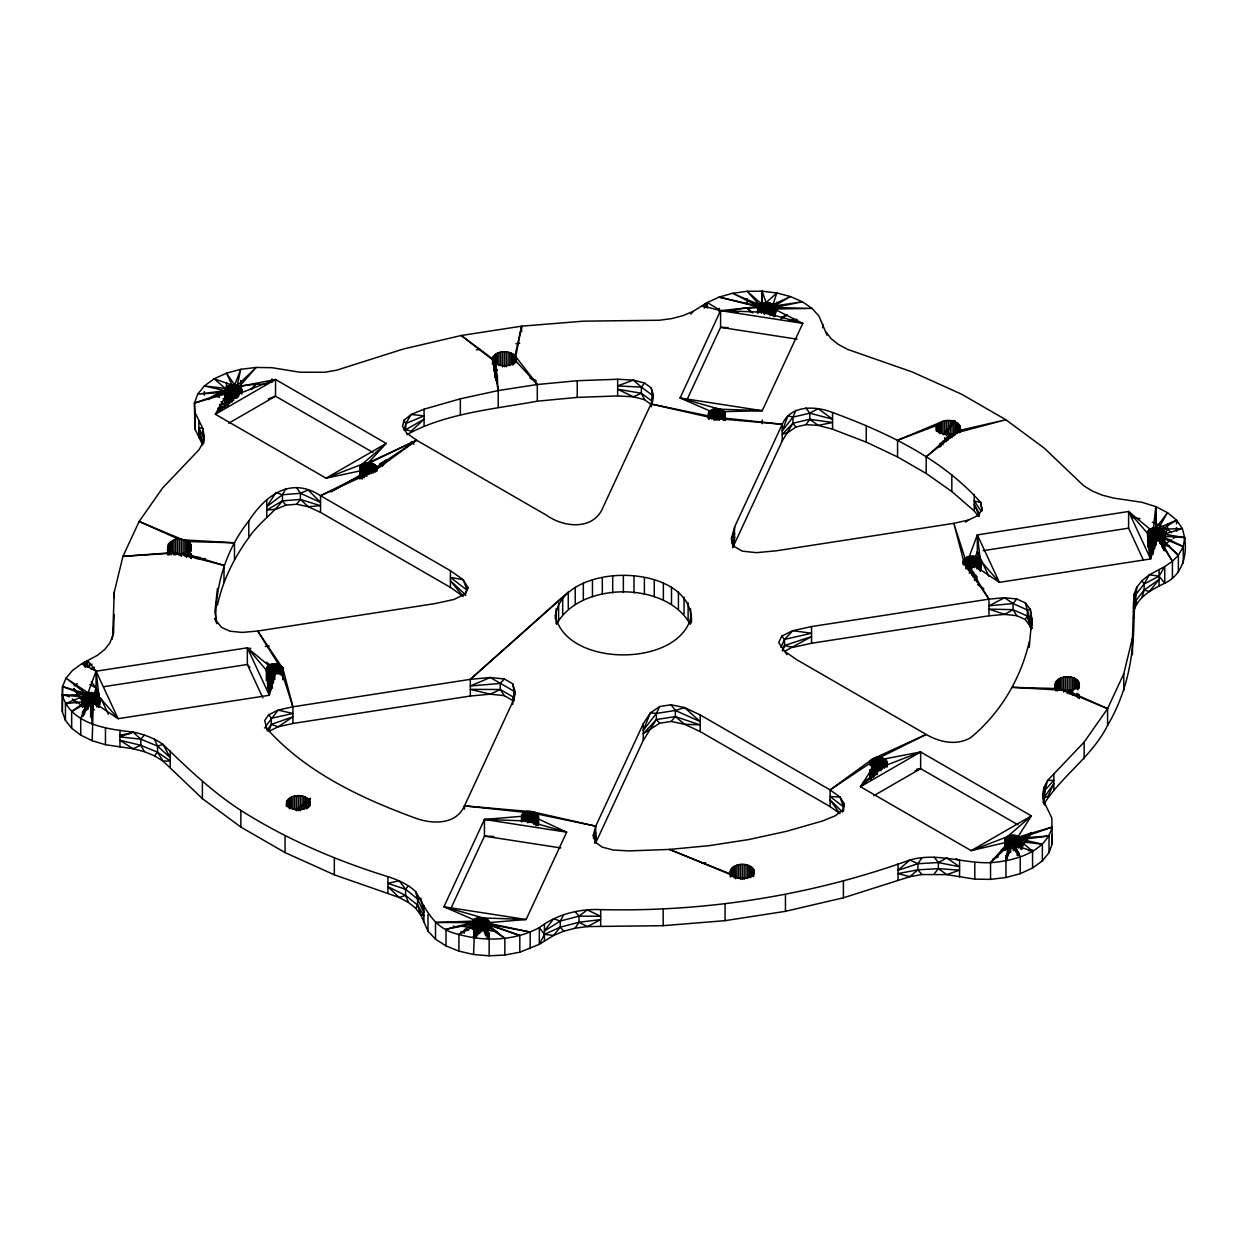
<?xml version="1.0" encoding="UTF-8"?>
<svg xmlns="http://www.w3.org/2000/svg" width="1247" height="1247" viewBox="0 0 1247 1247"><rect width="100%" height="100%" fill="white"/><g stroke="black" fill="none" stroke-linecap="round" stroke-linejoin="round"><path stroke-width="1.5" d="M825.935 331.936L831.079 338.592L838.265 344.39L847.492 349.347L912.383 372.027L961.655 394.239L1005.861 419.756L1044.331 448.203L1083.612 485.675L1092.201 491.006L1102.254 495.153L1113.774 498.114L1141.956 502.292L1155.798 506.625L1167.535 512.688L1176.544 520.155L1182.359 528.603L1184.65 537.597L1183.294 546.654L1178.368 555.289L1172.414 561.275L1164.745 566.574L1149.36 574.789L1141.956 580.697L1136.843 587.181L1134.022 594.289L1132.447 638.059L1123.765 673.801L1107.585 708.67L1084.142 742.121L1047.589 780.497L1043.895 787.465L1042.695 794.557L1044.004 801.805L1051.829 817.985L1052.25 843.751L1049.023 852.652L1042.352 860.882L1032.578 868.021L1020.217 873.664L1005.955 877.514L990.539 879.369L974.795 879.135L946.785 874.615L921.938 874.552L909.874 876.688L843.408 897.793L785.454 911.323L725.084 920.66L663.17 925.679L587.337 926.583L575.038 928.22L563.8 931.166L553.59 935.437L539.327 944.322L519.812 952.194L504.848 955.031L489.151 955.81L473.564 954.501L458.927 951.134L446.021 945.927L435.515 939.147L428.002 931.166L420.769 914.893L415.641 908.252L408.455 902.438L399.211 897.481L334.336 874.802L285.049 852.589L240.858 827.073L202.388 798.626L163.092 761.153L154.503 755.822L144.449 751.676L132.946 748.714L105.465 744.708L92.184 740.702L80.728 735.122L71.671 728.217L65.436 720.345L62.35 711.866L62.35 695.202L62.553 686.536L66.013 678.119L72.607 670.34L81.975 663.591L97.36 655.361L104.748 649.469L109.861 642.969L112.682 635.876L114.272 592.091L122.954 556.349L139.134 521.48L162.562 488.029L199.115 449.653L202.825 442.701L204.009 435.593L202.715 428.345L194.875 412.18L194.47 403.077L197.681 394.177L204.352 385.947L214.141 378.823L226.486 373.18L240.749 369.315L256.165 367.46L271.908 367.694L299.935 372.214L324.781 372.276L336.83 370.141L403.295 349.035L461.25 335.505L521.636 326.168L583.534 321.165L659.367 320.245L671.665 318.624L682.92 315.662L693.129 311.391L707.376 302.507L719.083 297.098L732.55 293.31L747.14 291.299L762.12 291.19L776.803 292.967L790.442 296.568L802.382 301.79L812.062 308.399L818.983 316.083L826.995 335.209M62.35 711.866L62.553 686.536L85.653 693.503C94.694 690.027 103.392 695.888 99.168 706.753M113.555 633.46L114.101 614.459M1043.131 800.558L1044.846 790.411L1053.809 780.357L1047.589 780.497L1044.846 790.411L1043.895 804.144C1061.883 775.634 1092.232 756.306 1107.585 725.349C1129.813 688.032 1135.736 644.699 1133.492 601.974M92.184 740.702L93.291 702.155L97.547 700.378L99.168 697.478M1133.492 618.652L1136.843 587.181M761.091 312.81L762.12 291.19L766.094 302.616L766.094 313.73M761.683 313.168L762.12 291.19M473.564 954.501L474.593 926.1C464.336 915.127 496.197 914.285 489.136 928.189M595.162 841.912L595.723 836.176L594.648 843.143M651.355 406.834L652.462 395.361L651.246 387.973L644.574 383.032L633.367 380.117L617.639 379.244L577.236 380.725L537.301 384.512L498.208 390.56L460.346 398.822L424.074 409.187L411.198 414.487L404.012 420.239L402.532 426.458L406.725 433.13L416.607 440.253L546.498 515.229C564.221 527.824 594.273 530.692 603.454 506.422L650.996 403.981L653.381 394.972L651.246 387.973M217.461 588.459L214.889 611.778L216.401 620.866L221.436 627.335L230.009 631.185L242.105 632.416L257.739 631.029L435.156 603.579L454.002 599.448L464.944 594.102L467.999 587.524L463.151 579.715L450.416 570.705L320.541 495.714C291.034 476.245 265.533 495.059 248.776 520.965C225.801 549.958 215.482 584.827 215.669 621.271M1029.258 647.255L1031.83 618.387L1030.318 609.3L1025.268 602.831L1016.71 598.981L1004.599 597.734L988.98 599.121L811.548 626.571L792.718 630.701L781.76 636.064L778.72 642.641L787.028 654.706M1156.047 545.001L1155.798 506.625L1153.428 527.995L1153.428 552.172M1164.152 531.144L1164.152 550.862L1164.558 532.672C1162.656 526.39 1152.68 526.483 1148.471 530.443L1148.471 547.121L1153.428 544.674L1155.798 523.304L1155.798 506.625M512.673 704.493L514.169 691.415L512.673 683.792L504.334 678.976L490.227 677.495L470.322 679.35L292.905 706.8L278.175 710.12L268.76 714.687L264.676 720.485L267.372 730.882M733.61 546.077L734.686 536.74L732.753 547.636M594.663 841.772L595.723 832.84L593.323 835.194L593.634 838.576M732.784 547.527L734.686 533.404L731.475 538.205L732.005 543.754M88.023 707.719L88.023 692.818L66.013 678.119L85.653 693.503C76.909 697.354 87.711 704.914 93.291 702.155L118.106 718.677L269.368 695.28L274.792 673.91C296.848 671.338 268.853 655.33 266.39 669.764L269.368 695.28L247.342 647.817L96.081 671.213L81.975 663.591M224.99 389.173L224.99 407.379L224.881 389.937C226.19 380.834 248.262 385.463 239.408 393.413L215.341 414.253L326.075 478.178L361.303 470.649C365.511 473.501 371.949 473.501 375.783 469.994L416.607 440.253L368.192 462.855L363.189 463.79L326.075 478.178L386.243 443.433L275.525 379.509L239.408 386.461L239.408 393.865M224.881 406.616L226.502 403.716L230.757 401.939L230.757 385.261M286.623 801.618C287.231 812.218 307.791 812.436 310.3 802.694C307.417 792.063 284.082 793.497 286.467 806.404M359.682 471.475L360.617 465.536L386.243 443.433L368.192 462.855L368.192 473.969M368.192 462.855C371.887 462.388 379.057 465.521 375.783 469.994M498.208 407.239L498.208 390.56L492.643 359.853C493.391 349.752 510.631 349.596 515.744 356.658L537.301 384.512L537.301 401.191C493.641 409.219 446.223 413.038 406.896 434.626M83.767 705.927L83.767 694.595L62.35 695.202C71.235 724.507 106.868 729.105 132.946 732.036C143.67 734.28 154.145 738.021 163.092 744.49C187.518 768.261 212.115 791.751 240.858 810.394C286.514 839.34 336.409 860.648 387.926 876.688C397.98 879.914 407.894 884.217 415.641 891.574C426.833 910.622 434.065 929.171 458.927 934.455L474.593 926.1C479.082 928.454 487.546 928.423 489.136 922.624L526.125 919.491L566.652 832.17L537.535 818.546C522.602 829.832 513.67 806.326 534.963 812.343L595.723 826.169L595.723 842.847L643.265 740.406L656.374 719.535L656.374 713.424L659.694 706.535L671.089 704.773L684.587 707.563L700.206 714.921L830.097 789.912L839.995 797.036L844.188 803.692L842.177 811.984M555.274 618.777C557.955 559.841 694.33 560.698 691.446 622.487M534.963 824.002L534.963 812.343L538.361 815.554L537.535 818.546M774.184 316.457L774.184 306.014L802.382 301.79L774.605 307.526L812.062 308.399L774.184 309.038L802.787 323.378L762.26 410.699L719.379 409.172C711.678 405.556 702.762 417.012 714.126 418.509C721.826 422.125 730.742 410.668 719.379 409.172L680.051 397.996L720.579 310.659L757.693 306.762C760.576 300.745 773.966 300.901 774.496 308.29C771.597 314.306 758.207 314.15 757.693 306.762L719.083 297.098L758.005 306.014L758.005 312.748M691.446 615.083C681.47 668.143 565.234 668.143 555.274 615.083M730.383 871.372C733.096 861.911 751.505 861.911 754.217 871.372C751.505 880.818 733.096 880.818 730.383 871.372L730.383 876.922M1029.258 641.706C1020.841 678.758 1000.11 713.378 970.789 737.569C956.776 746.002 939.537 742.277 926.178 734.436L874.646 758.02C862.784 762.322 878.543 771.581 884.528 765.861L920.645 751.972L1031.378 815.897L1018.316 836.238L1018.316 847.898M936.403 431.166C933.582 416.81 963.058 416.81 960.237 431.166M960.237 427.456L957.961 431.509L926.178 456.776L926.178 473.455L951.82 491.521L974.234 510.974L978.614 516.523M963.401 564.86C961.484 559.295 967.126 555.85 971.912 556.24C979.799 555.351 983.166 563.55 980.423 570.425M980.423 561.15C978.49 567.915 965.334 567.915 963.401 561.15M1005.737 842.458L971.195 850.641L1031.378 815.897L1007.295 836.753C999.471 843.066 1014.653 847.991 1019.329 843.689C1027.169 837.376 1011.987 832.45 1007.295 836.753L971.195 850.641L860.461 786.717L873.508 766.375M1055.352 689.31C1050.27 673.567 1081.835 672.211 1079.185 687.456M1079.185 683.746C1077.876 690.355 1069.084 691.212 1063.582 690.292L1012.221 687.331L1058.843 688.609L1063.582 690.292L1107.585 708.67L1107.585 725.349M1148.471 530.443L1147.536 532.672L1150.622 558.937L999.361 582.349L974.546 565.826M1164.558 532.672C1162.563 539.265 1150.669 539.265 1147.645 533.435L1128.597 511.488L977.336 534.885L969.278 556.489L969.278 571.391M1135.643 594.772L1134.022 594.289L1133.492 608.645L1135.643 594.772L1144.169 583.939L1159.055 576.176L1164.745 566.574L1164.745 583.253L1159.055 576.176L1149.36 574.789L1144.169 583.939L1144.169 590.049L1149.36 591.468L1159.055 579.512L1144.169 590.049L1135.643 600.883L1133.492 611.981C1137.404 597.032 1151.823 589.426 1164.745 583.253C1182.125 575.07 1187.487 555.414 1184.65 537.597L1164.152 534.184L1182.359 528.603L1162.079 529.196L1162.079 547.262M652.321 401.939L653.381 394.972L652.462 395.361L641.348 387.116L633.367 380.117L617.639 385.915L641.348 387.116L644.574 383.032M112.152 639.228L112.682 635.876M202.996 443.542L203.853 438.476L202.715 428.345L198.897 427.643L203.853 438.476L203.853 443.059M1043.708 803.286L1044.846 796.521L1053.809 783.693L1047.589 797.176L1044.846 796.521M515.744 362.222L515.744 356.658L521.636 326.168L521.636 331.733M237.257 398.011L237.257 385.557L240.749 369.315L234.717 385.074L234.717 398.494M238.426 396.827L240.749 385.993L240.749 380.444M1005.955 877.514L1005.955 860.835L1009.447 844.593L990.539 862.69C963.541 863.672 936.762 852.137 909.874 860.009C810.94 895.533 705.755 912.165 600.664 909.609C578.889 908.72 556.817 914.332 539.327 927.643C514.917 940.768 485.286 941.859 458.927 934.455L458.927 951.134M521.636 326.168L515.027 355.66L515.027 363.08M404.122 430.464L405.774 423.559L411.198 414.487L424.074 415.859L405.774 423.559L405.774 429.669L411.198 431.166L424.074 419.195L405.774 429.669M844.188 803.692L843.424 811.392M467.999 587.524L465.084 595.037M659.694 706.535L650.42 712.848L643.265 723.728L595.723 826.169L593.323 835.194L595.458 842.177L602.13 847.118L613.337 850.033L629.08 850.906L669.468 849.425L709.403 845.637L748.496 839.59L786.374 831.344L822.63 820.962L835.506 815.663L842.691 809.911M734.686 526.733L731.475 538.205L734.031 546.357L742.37 551.174L756.493 552.655L776.382 550.8L953.815 523.35L968.545 520.03L977.944 515.479L982.044 509.664L980.797 502.603C942.046 458.522 886.804 432.475 832.544 412.492C815.647 405.883 790.816 404.652 782.228 424.292L734.686 526.733L733.766 546.685M217.461 605.138C222.745 580.572 234 557.845 248.776 537.644C258.238 523.553 272.329 514.091 282.477 500.858L282.477 494.747L285.89 488.45M1141.956 597.375L1144.169 590.049M90.454 705.74L96.081 687.892L96.081 671.213L87.664 660.645L87.664 667.316L92.122 664.152M772.984 315.974L772.984 304.642L776.803 292.967L766.094 302.616M774.621 316.317L776.803 309.646L776.803 302.226M990.539 879.369L990.539 862.69C1014.216 860.82 1045.017 853.01 1052.25 827.073L1019.329 836.753L1019.329 847.866M268.76 714.687L271.3 718.303L271.3 724.413L268.76 731.35L278.175 726.798L292.905 716.807L271.3 724.413L267.419 729.947M88.023 692.818L96.081 671.213L118.106 718.677L99.059 696.714L96.081 671.213M969.278 573.168L970.618 569.567M971.974 565.967L977.336 551.564L977.336 534.885L999.361 582.349L980.313 560.386L977.336 534.885M236.727 396.499L240.749 385.993L256.165 384.138L266.671 384.294M1005.955 860.835L1011.987 845.076L1020.217 856.985L1020.217 873.664M782.461 650.934L784.534 645.541L784.534 639.415L781.76 636.064M82.567 712.645L83.066 716.386M234.483 559.498L234.483 542.819L183.122 539.857C172.335 534.807 159.85 550.831 175.749 552.951L224.008 565.39L224.008 582.068M492.487 358.777L461.25 335.505L492.643 359.853C496.446 368.691 517.63 367.818 515.744 356.658M556.739 624.108C579.871 581.086 666.833 581.086 689.981 624.108M805.936 407.987L809.771 413.178L832.544 419.163L818.157 408.704L809.771 413.178L792.998 417.106L787.964 415.781L782.228 430.963L792.998 417.106L795.867 410.357M80.728 735.122L80.728 718.443L88.023 702.155L71.671 711.538L71.671 728.217M264.489 727.983L265.907 727.547C304.673 771.628 359.915 797.675 414.16 817.658C431.057 824.267 455.888 825.498 464.476 805.858L512.018 703.433L515.229 691.945L512.673 683.792M521.449 816.317L484.444 819.45L443.916 906.772L473.735 919.74L473.735 936.637M451.211 907.738L484.444 836.129L484.444 819.45L527.325 820.994L566.652 832.17L484.444 819.45M687.346 398.946L720.579 327.338L720.579 310.659L707.376 302.507L707.376 308.071M734.686 543.411L782.228 440.97L792.998 423.216L792.998 417.106M780.903 647.255L784.534 639.415L792.718 630.701L811.548 633.242L784.534 639.415M782.352 650.233L784.534 645.541L811.548 636.578L784.893 651.199M575.038 911.541L579.029 916.124L579.029 922.25L587.337 926.583L600.664 919.616L579.029 922.25L560.277 927.16L544.425 934.362L539.327 944.322L539.327 927.643L544.425 934.362L553.59 935.437L560.277 927.16L560.277 921.05L563.8 914.487M1158.681 541.042L1158.681 527.995L1167.535 512.688L1156.047 527.762M1159.57 543.146L1167.535 529.367L1167.535 523.802M1031.83 618.387L1031.83 628.394L1025.268 619.51L1027.341 616.08L1027.341 609.97L1025.268 602.831M415.641 908.252L417.574 905.088L417.574 898.978L415.641 891.574M80.728 718.443L90.657 702.404L92.184 724.024M382.237 466.378L386.243 460.112L379.556 463.978M1021.34 848.225L1031.378 832.575L1001.279 849.955M575.038 928.22L579.029 922.25M945.117 434.813L955.046 420.473M921.938 874.552L917.886 869.814L917.886 863.703L921.938 857.874M265.471 726.596L278.175 710.12L292.905 713.471L271.3 718.303M805.936 424.666L818.157 425.383L832.544 422.499L809.771 419.288L792.998 423.216L782.228 434.299L787.964 432.46L795.867 427.035L805.936 424.666L809.771 419.288L809.771 413.178M875.893 774.403L871.637 776.18L870.001 779.063L870.001 769.804M1159.492 539.92L1167.535 529.367L1171.401 532.563M943.34 434.798L953.643 421.361M656.374 713.424L643.265 730.399L650.42 712.848L656.374 713.424L675.36 710.478L684.587 707.563L700.206 721.592L675.36 710.478L671.089 704.773M296.646 504.256L308.196 506.687L320.541 505.721L300.418 499.423L282.477 500.858L266.749 510.023L275.93 509.275L285.89 505.129L296.646 504.256L300.418 499.423L300.418 493.313L296.646 487.577M1025.268 619.51L1016.71 615.644L1013.063 609.674L1013.063 603.548L1016.71 598.981M934.237 873.851L938.383 868.66L938.383 862.55L934.237 857.188M690.9 314.15L693.129 311.391M408.455 902.438L405.602 895.408L405.602 889.298L408.455 885.76M87.664 667.316L90.08 664.324M154.503 755.822L157.527 752.19L157.527 746.08L154.503 739.159M671.089 721.452L684.587 724.242L700.206 724.928L675.36 716.589L656.374 719.535L643.265 733.735L659.694 723.213L671.089 721.452L675.36 716.589L675.36 710.478M239.408 386.461L256.165 367.46L237.257 385.557M251.38 389.563L256.165 384.138L250.772 389.313M990.539 862.69L1007.295 843.689M144.449 751.676L140.786 745.285L140.786 739.159L144.449 734.997M514.169 691.415L513.686 701.063L515.229 691.945L490.227 677.495L470.322 686.021L500.265 683.403L504.334 678.976M473.564 937.822L483.244 927.3L489.151 939.131L489.151 955.81M83.066 711.928L86.791 709.792L86.791 693.114M267.217 683.45L273.467 680.831M473.034 937.074L476.759 934.923M771.441 314.462L776.803 309.646C761.044 307.089 744.693 306.918 729.183 310.924M271.3 724.413L278.175 726.798L292.905 723.478L470.322 696.029L470.322 679.35L568.273 591.966L568.273 608.645M470.322 679.35L562.693 597.235L562.693 613.914M297.581 810.301L310.487 798.922M926.178 456.776L952.007 434.003L1005.861 419.756L958.943 430.574M370.671 473.611L386.243 460.112M1010.132 850.968L1007.295 853.431L1009.447 852.527L1009.447 835.849M1012.969 848.521L1031.378 832.575M917.886 869.814L909.874 876.688L898.074 873.601L917.886 869.814L938.383 868.66L959.567 870.141L946.785 874.615L938.383 868.66M295.788 809.849L310.347 798.205M282.477 494.747L266.749 506.687L275.93 492.596L282.477 494.747L300.418 493.313L308.196 490.009L320.541 502.385L300.418 493.313M458.927 934.455L472.519 924.152L446.021 929.249L446.021 945.927M579.029 916.124L587.337 909.905L600.664 916.28L579.029 916.124L560.277 921.05L544.425 931.026L553.59 918.758L560.277 921.05M208.545 399.57L214.141 395.486L226.486 389.843L240.749 385.993M842.084 811.626L830.097 799.919L839.995 813.714L830.097 806.591L830.097 789.912L870.936 760.156L870.936 765.72M863.08 782.555L870.936 776.834M74.165 685.897L77.283 683.637M71.671 711.538L85.653 701.453L65.436 703.667L65.436 720.345M494.763 371.419L497.397 369.891M965.599 522.041L968.545 520.03M830.097 789.912L870.11 763.164M860.508 786.265L865.309 783.054M1162.079 529.196L1176.544 520.155L1176.544 523.849M1164.558 549.35L1162.079 545.874L1171.728 539.842M774.184 306.014L790.442 296.568L772.984 304.642M780.684 318.905L787.184 315.132M372.822 452.365L275.525 396.187L275.525 379.509L215.341 414.253L227.375 393.413L224.881 389.937M228.715 423.216L275.525 396.187L268.292 398.962M331.079 491.973L376.22 465.91M1017.957 824.828L920.645 768.651L920.645 751.972L860.461 786.717L884.528 765.861C891.917 760.561 879.525 755.152 874.646 758.02L874.646 776.039M873.835 795.664L920.645 768.651L916.857 769.134M1031.83 628.394L1027.341 616.08L1013.063 609.674L1004.599 614.412L988.98 615.8L811.548 643.249L792.718 647.38L784.534 645.541M938.383 862.55L946.785 857.936L959.567 866.805L938.383 862.55L917.886 863.703L898.074 870.266L909.874 860.009L917.886 863.703M90.969 668.938L94.273 667.207M465.848 595.146L450.416 580.712L463.151 596.393L450.416 587.384L320.541 512.392L320.541 495.714L366.867 472.613M977.929 581.305L976.915 581.803L976.915 576.254M504.334 695.655L500.265 689.513L470.322 689.357L490.227 694.174L504.334 695.655L512.673 700.471L514.169 697.541L500.265 689.513L490.227 694.174L470.322 696.029M781.713 317.284L786.951 314.852M320.541 495.714L372.058 472.145M652.462 395.361L652.462 401.472L641.348 393.226L633.367 396.795L617.639 395.923L577.236 397.403L537.301 401.191M140.786 745.285L132.946 748.714L119.961 740.25L140.786 745.285L157.527 752.19L170.216 760.997L163.092 761.153L157.527 752.19M1158.681 527.995L1176.544 520.155M1160.302 543.957L1165.181 541.822M1173.302 538.252L1176.544 536.818M926.178 473.455L897.559 456.932L897.559 440.253L939.895 422.593L939.895 433.707M65.436 703.667L82.255 696.714L82.146 706.753M275.525 379.509L237.257 394.317L232.067 394.785L227.375 393.413L194.47 403.077L194.875 428.859L202.715 445.023L198.897 430.979L203.23 442.888M915.22 770.74L920.645 768.651M992.861 858.98L998.27 856.892M1042.851 802.242L1044.004 801.805L1044.955 805.313M897.559 440.253L936.996 425.336L936.996 430.885M194.47 403.077L225.801 392.166L197.681 394.177L224.99 390.701L204.352 385.947L225.302 388.409L225.302 406.273M217.103 411.869L220.579 410.668M1020.903 849.113L1020.903 837.984L1052.25 827.073M405.602 895.408L399.211 897.481L387.926 886.695L405.602 895.408L417.574 905.088L423.871 915.719L420.769 914.893L417.574 905.088M1028.479 850.735L1032.126 849.659M157.527 746.08L163.092 744.49L170.216 757.662L157.527 746.08L140.786 739.159L119.961 736.915L132.946 732.036L140.786 739.159M446.021 929.249L472.114 922.624L472.114 928.189M174.034 552.53L122.954 556.349L175.749 552.951C186.551 558.001 199.021 541.977 183.122 539.857L139.134 521.48L179.443 539.53L179.443 554.354M417.574 898.978L420.769 898.214L423.871 912.383L417.574 898.978L405.602 889.298L399.211 880.803L387.926 883.359L405.602 889.298M1027.341 609.97L1030.318 609.3L1031.83 625.059L1027.341 609.97L1013.063 603.548L1004.599 597.734L988.98 605.793L1013.063 603.548M789.413 321.149L796.817 319.622M920.645 751.972L884.528 758.924L884.528 768.183M476.338 349.861L480.111 349.269M515.962 343.72L519.75 343.143M265.362 646.538L269.181 645.946M103.735 686.707L247.342 664.495L249.883 667.41M983.088 550.675L1128.597 528.167L1143.281 559.794M120.024 735.06L131.512 733.283M789.226 320.432L796.739 319.31M952.007 434.003C946.504 434.907 937.713 434.065 936.403 427.456M1153.428 544.674L1154.722 544.487M217.711 408.315L223.166 407.613M1021.823 849.488L1021.729 839.449L1049.023 835.973L1049.023 852.652M701.796 863.033L705.599 862.675M247.311 648.627L250.787 648.331M218.303 409.375L222.06 409.11M1020.903 837.984L1049.023 835.973M946.457 437.338L950.183 437.338M970.587 572.981L974.546 573.168M435.515 939.147L435.515 922.484L472.519 921.112L472.519 928.516M1162.079 545.874L1169.452 545.656M435.515 922.484L472.114 922.624M1013.063 609.674L988.98 609.128L1004.599 614.412L1016.71 615.644M234.483 542.819L187.861 541.541L187.861 556.365M195.639 558.438L205.35 558.703M720.579 310.659L763.46 312.202L802.787 323.378L720.579 310.659L702.295 305.796M728.045 327.602L720.579 327.338L797.051 339.168M493.765 836.456L484.444 836.129L560.916 847.96M483.244 917.948L526.125 919.491L443.916 906.772L483.244 917.948L483.244 931.01M485.114 934.704L488.84 934.829M274.792 673.91L269.788 672.975L267.217 671.229L247.342 647.817L247.342 664.495L262.836 697.884M90.657 709.247L94.523 709.792M190.729 556.973L200.237 557.534M1184.65 537.597L1162.079 536.148L1183.294 546.654L1183.294 563.332M62.35 695.202L82.255 696.714M718.085 418.696L782.228 424.292L782.228 440.97M464.476 809.194L464.476 805.858L528.634 811.454L528.634 822.584M721.748 417.807L782.228 424.292M464.476 805.858L524.956 812.343L524.956 821.602M219.581 404.418L225.302 405.088L221.109 401.487M1042.352 860.882L1042.352 844.203L1021.418 841.741L1032.578 851.342L1032.578 868.021M459.208 925.82L497.444 931.743M1132.447 517.474L1140.054 518.674M644.574 399.71L641.348 393.226L617.639 389.251L633.367 396.795L644.574 399.71L651.246 404.652M530.178 948.749L530.178 932.07L488.715 924.152L519.812 935.515L519.812 952.194M709.169 416.077L650.996 403.981L711.741 417.807M595.723 826.169L537.535 814.088L537.535 825.202M489.027 923.404L530.178 932.07M219.363 406.086L223.104 406.943M1021.729 839.449L1042.352 844.203M1149.173 529.788L1149.173 552.234L1153.428 554.027M897.559 456.932L866.244 442.124L832.544 429.171L818.157 425.383L809.771 419.288M453.285 926.116L457.026 927.176M464.523 929.311L468.264 930.371M473.891 931.977L479.503 933.567M183.122 552.951L224.008 565.39M1152.337 522.228L1155.798 523.304L1156.047 544.44M519.812 935.515L488.201 924.853L504.848 938.352L504.848 955.031M223.104 398.619L232.067 401.752L232.067 385.074L214.141 378.823L225.302 388.409M214.141 395.486L219.519 397.372M1032.578 851.342L1014.653 845.076L1020.217 856.985M1017.178 852.527L1019.329 853.431M267.217 687.908L270.942 690.059L270.942 664.62M62.553 686.536L83.767 694.595M531.019 378.792L536.35 380.927M731.693 874.49L669.468 849.425L732.659 875.41M1183.294 546.654L1159.913 537.052L1178.368 555.289L1178.368 571.968M529.85 377.919L535.119 380.086M167.285 549.927L181.361 555.803M759.205 312.046L759.205 304.642L732.55 293.31L758.005 306.014M737.881 312.249L732.55 309.973L737.632 312.514M1067.276 690.635L1107.585 708.67M168.922 551.501L175.936 554.634M320.541 512.392L308.196 506.687L300.418 499.423M461.047 931.462L464.476 933.068M830.097 806.591L700.206 731.599L684.587 724.242L675.36 716.589M485.613 935.328L489.027 938.539L489.027 932.662M1157.465 524.176L1167.535 529.367M89.815 684.494L96.081 687.892L99.339 694.922M956.09 858.606L959.442 860.539M977.648 584.578L983.852 588.693M66.013 694.797L69.162 696.902M72.31 698.99L86.448 708.436M504.848 938.352L486.642 926.1L489.151 939.131M1076.909 696.387L1069.131 693.628L1069.131 676.95M1058.843 688.609L1055.352 683.746M783.552 650.435L796.287 659.445L926.178 734.436L879.852 757.537L879.852 770.506M1147.474 541.603L1152.197 544.97M73.573 700.72L76.597 703.09M1128.597 528.167L1128.597 511.488L1150.03 529.196L1150.03 552.826M247.342 647.817L268.775 665.524L268.775 689.155M761.091 303.551L747.14 291.299L759.205 304.642M752.72 312.872L747.14 307.978L750.756 311.984M1178.368 555.289L1158.681 537.348L1172.414 561.275L1172.414 577.953M361.303 470.649L359.682 467.765M411.276 441.719L413.942 444.322M515.744 360.913L537.301 384.512M656.374 719.535L659.694 723.213M560.277 927.16L563.8 931.166M282.477 500.858L285.89 505.129M91.265 681.86L96.081 687.892L98.217 706.114M792.998 423.216L795.867 427.035M88.21 707.828L73.713 688.5L88.023 709.496M234.717 385.074L226.486 373.18L232.067 385.074M233.688 400.271L226.486 389.843L232.067 401.752M965.022 564.049L988.98 599.121L988.98 615.8M268.619 663.653L275.151 673.224M1141.956 580.697L1144.169 583.939M981.218 511.254L974.234 500.967L980.797 502.603L981.981 511.052M1172.414 561.275L1157.387 537.519L1150.622 558.937L1128.597 511.488M216.401 620.866L214.889 618.45L216.807 623.718M968.046 565.53L988.98 599.121M266.702 662.11L274.683 674.908M979.565 513.998L974.234 504.302L979.347 515.962M404.012 420.239L405.774 423.559M988.762 576.176L977.336 551.564L979.472 569.77M100.976 698.429L108.318 714.25M1135.643 600.883L1136.843 603.86M762.12 307.869L764.395 314.384M1043.895 787.465L1044.846 790.411M281.682 671.884L292.905 706.8L292.905 723.478M1027.341 616.08L1030.926 629.61M283.209 669.764L292.905 706.8M495.979 363.656L498.208 390.56M1051.829 834.664L1052.25 843.751M1042.695 794.557L1042.773 798.407M1176.544 527.559L1176.544 531.269M1164.464 531.908L1164.464 550.114M1163.638 530.443L1163.638 549.724M1162.937 529.788L1162.937 548.524M1161.051 528.697L1161.051 544.051M1159.913 528.292L1159.913 543.115M1159.055 569.505L1159.055 586.184M1157.387 527.808L1157.387 541.229M1154.722 527.808L1154.722 548.633M1152.197 528.292L1152.197 553.73M1151.059 528.697L1151.059 553.325M1147.957 531.144L1147.957 547.152M1147.645 531.908L1147.536 536.381M1132.447 638.059L1132.447 654.737M1123.765 673.801L1123.765 690.479M1084.142 742.121L1084.142 758.8M1079.185 694.875L1079.185 698.569M1079.045 682.67L1079.045 688.531M1078.608 681.626L1078.608 687.191M1078.608 694.595L1078.608 698.304M1077.891 680.628L1077.891 689.887M1077.891 693.597L1077.891 697.307M1076.909 679.709L1076.909 688.968M1076.909 693.348L1076.909 697.057M1075.693 678.882L1075.693 688.157M1074.275 678.181L1074.275 689.31M1072.685 677.62L1072.685 695.436M1070.955 677.215L1070.955 694.002M1067.276 676.872L1067.276 693.55M1065.406 676.95L1065.406 691.773M1063.582 677.215L1063.582 692.038M1061.867 677.62L1061.867 690.589M1060.262 678.181L1060.262 689.31M1058.843 678.882L1058.843 690.012M1057.627 679.709L1057.627 690.822M1056.661 680.628L1056.661 690.573M1055.944 681.626L1055.944 690.885M1053.809 773.686L1053.809 790.364M1021.418 838.701L1021.418 849.145M1020.202 837.329L1020.202 846.822M1018.316 851.607L1018.316 855.317M1017.178 835.849L1017.178 846.962M1017.178 850.158L1017.178 855.723M1015.946 835.552L1015.946 852.309M1014.653 835.365L1014.653 850.625M1013.312 835.303L1013.312 850.688M1011.987 835.365L1011.987 846.479M1010.693 835.552L1010.693 852.309M1008.309 836.238L1008.309 855.317M1007.295 836.753L1007.295 858.513M1006.438 837.329L1006.438 848.661M1005.737 837.984L1005.737 849.113M1005.737 855.426L1005.737 859.136M1005.222 838.701L1005.222 849.815M1004.911 839.449L1004.911 850.563M980.313 560.386L980.313 571.188M980.002 559.638L980.002 570.752M979.487 558.921L979.487 570.05M978.801 558.266L978.801 569.598M977.929 557.674L977.929 568.803M976.915 557.175L976.915 568.835M975.778 556.785L975.778 566.044M975.778 574.805L975.778 580.354M974.795 862.456L974.795 879.135M974.546 556.489L974.546 567.603M974.546 575.101L974.546 580.65M974.234 494.295L974.234 510.974M973.237 556.302L973.237 567.416M973.237 571.562L973.237 577.127M971.912 556.24L971.912 575.335M970.587 556.302L970.587 573.417M968.046 556.785L968.046 569.754M966.908 557.175L966.908 568.835M965.895 557.674L965.895 568.803M965.022 565.686L965.022 558.266L953.815 523.35L963.51 560.386L963.51 564.096M964.321 558.921L964.321 564.486M963.822 559.638L963.822 563.348M960.096 426.38L960.096 432.241M959.66 425.336L959.66 432.74M959.567 860.134L959.567 876.812M958.943 424.339L958.943 431.743M957.961 423.419L957.961 432.678M956.745 422.593L956.745 433.707M955.327 421.891L955.327 434.86M953.737 421.33L953.737 436.154M952.007 420.909L952.007 437.713M951.82 474.842L951.82 491.521M950.183 420.66L950.183 437.962M948.328 420.582L948.328 435.406M948.328 436.185L948.328 439.895M946.457 420.66L946.457 435.484M946.457 437.962L946.457 441.672M944.649 420.909L944.649 433.894M944.649 437.713L944.649 441.407M942.919 421.33L942.919 434.299M942.919 441.002L942.919 444.711M941.314 421.891L941.314 433.005M941.314 442.295L941.314 445.99M939.895 443.433L939.895 447.143M938.679 423.419L938.679 432.678M937.713 424.339L937.713 431.743M936.559 426.38L936.559 430.09M898.074 863.594L898.074 880.273M886.929 761.621L886.929 767.186M886.617 760.873L886.617 766.437M886.103 760.156L886.103 765.72M885.401 759.501L885.401 766.921M883.515 758.425L883.515 767.684M882.377 758.02L882.377 769.134M881.146 757.724L881.146 770.771M878.512 757.475L878.512 771.02M877.187 757.537L877.187 774.652M875.893 757.724L875.893 774.481M873.508 758.425L873.508 777.489M872.495 758.924L872.495 776.99M871.637 759.501L871.637 778.253M870.936 769.43L870.936 779.453M870.422 760.873L870.422 764.582M870.422 769.477L870.422 778.736M870.11 761.621L870.11 765.331M866.244 425.445L866.244 442.124M843.408 881.115L843.408 897.793M832.544 412.492L832.544 429.171M822.849 324.438L822.849 327.774M811.548 626.571L811.548 643.249M785.454 894.645L785.454 911.323M774.496 306.762L774.605 316.785M773.67 305.297L773.67 316.411M772.111 304.05L772.111 315.164M771.098 303.551L771.098 315.21M769.96 303.146L769.96 315.616M768.729 302.85L768.729 313.963M767.419 302.678L767.419 313.792M764.754 302.678L764.754 313.792M763.46 302.85L763.46 312.124M762.229 303.146L762.229 312.42M762.26 419.974L762.26 423.684M760.078 304.05L760.078 311.469M758.503 305.297L758.503 312.701M757.693 306.762L757.584 313.091M754.076 870.297L754.076 874.007M753.64 869.237L753.64 876.657M752.923 868.239L752.923 875.659M751.941 867.32L751.941 876.594M750.725 866.509L750.725 877.623M749.307 865.808L749.307 876.922M747.717 865.247L747.717 878.215M747.14 298.703L747.14 304.268M745.987 864.826L745.987 877.794M744.163 864.576L744.163 879.4M742.308 864.498L742.308 879.322M740.437 864.576L740.437 879.4M738.614 864.826L738.614 877.794M736.899 865.247L736.899 878.215M735.294 865.808L735.294 878.776M733.875 866.509L733.875 877.623M732.659 867.32L732.659 876.594M731.693 868.239L731.693 875.659M730.976 869.237L730.976 876.657M730.539 870.297L730.539 876.158M725.255 413.833L725.255 419.397M725.162 413.069L725.162 420.488M725.084 903.981L725.084 920.66M724.85 412.321L724.85 419.74M724.336 419.771L724.336 411.604L762.26 410.699L680.051 397.996L709.87 410.949L709.87 418.368M723.634 410.949L723.634 420.442M722.761 410.372L722.761 419.631M721.748 409.858L721.748 419.132M720.61 409.468L720.61 418.727M719.379 409.172L719.379 420.286M719.083 308.227L719.083 311.921M718.085 408.985L718.085 420.099M716.744 408.922L716.744 420.052M715.419 408.985L715.419 420.099M714.126 409.172L714.126 420.286M712.879 409.468L712.879 418.727M711.741 409.858L711.741 419.132M710.728 410.372L710.728 417.776M709.169 411.604L709.169 419.023M708.655 412.321L708.655 419.07M708.343 413.069L708.343 418.633M706.301 303.146L706.301 306.856M705.272 303.785L705.272 307.495M704.243 304.439L704.243 308.149M700.206 714.921L700.206 731.599M690.604 608.926L690.604 623.749M688.11 602.925L688.11 619.603M684.026 597.235L684.026 613.914M678.43 591.966L678.43 608.645M671.494 587.275L671.494 603.953M663.373 583.269L663.373 599.947M663.17 909.001L663.17 925.679M654.27 580.058L654.27 596.736M644.387 577.688L644.387 594.367M643.265 723.728L643.265 740.406M641.348 387.116L641.348 393.226M634.006 576.254L634.006 592.933M623.36 575.771L623.36 592.45M617.639 379.244L617.639 395.923M612.698 576.254L612.698 592.933M602.317 577.688L602.317 594.367M600.664 909.609L600.664 926.272M592.45 580.058L592.45 596.736M583.331 583.269L583.331 599.947M577.236 380.725L577.236 397.403M575.21 587.275L575.21 603.953M558.609 602.925L558.609 619.603M556.115 608.926L556.115 623.749M544.425 924.354L544.425 941.033M538.47 816.317L538.47 825.576M538.361 815.554L538.361 824.813M538.049 814.79L538.049 825.249M536.849 813.434L536.849 824.766M535.976 812.841L535.976 825.81M533.825 811.937L533.825 824.392M532.594 811.641L532.594 822.755M531.284 811.454L531.284 822.584M529.959 811.407L529.959 822.521M527.325 811.641L527.325 822.755M526.094 811.937L526.094 821.196M523.943 812.841L523.943 820.245M523.07 813.434L523.07 820.838M522.368 814.088L522.368 821.492M521.87 814.79L521.87 821.539M521.558 815.554L521.449 821.867M516.18 357.702L516.32 362.487M514.045 354.74L514.045 363.999M512.829 353.914L512.829 365.044M511.41 353.213L511.41 364.342M509.82 352.652L509.82 365.62M508.09 352.246L508.09 365.215M506.266 351.997L506.266 366.821M504.412 351.903L504.412 366.727M502.541 351.997L502.541 366.821M500.733 352.246L500.733 365.215M500.265 683.403L500.265 689.513M499.003 352.652L499.003 365.62M497.397 353.213L497.397 364.342M497.397 375.472L497.397 381.021L495.979 380.319L495.979 353.914M494.763 354.74L494.763 377.654M493.796 355.66L493.796 371.17M493.079 356.658L493.079 364.077M492.643 357.702L492.487 364.342M489.136 933.754L489.136 937.448M489.027 921.86L489.027 929.28M488.715 921.112L488.715 928.516M488.715 933.411L488.715 938.975M488.201 920.395L488.201 928.563M488.201 933.364L488.201 937.838M487.499 919.74L487.499 938.492M486.642 919.148L486.642 935.827M485.613 918.649L485.613 934.019M484.475 918.244L484.475 933.068M481.95 917.776L481.95 931.182M480.625 917.714L480.625 932.538M479.284 917.776L479.284 933.037M477.991 917.948L477.991 934.72M476.759 918.244L476.759 936.279M475.621 918.649L475.621 937.728M474.593 919.148L474.593 937.214M473.034 920.395L473.034 928.563M472.208 921.86L472.208 929.28M460.346 398.822L460.346 415.5M450.416 570.705L450.416 587.384M428.002 914.487L428.002 931.166M424.074 409.187L424.074 425.866M423.871 905.712L423.871 922.39M387.926 876.688L387.926 893.366M376.703 467.765L376.703 471.475M376.594 470.696L376.594 466.986L416.607 440.253L369.517 462.902L369.517 474.031M376.282 466.238L376.282 469.948M375.783 465.536L375.783 471.085M375.082 464.866L375.082 472.286M374.209 464.289L374.209 471.693M373.196 463.79L373.196 473.049M372.058 463.385L372.058 472.644M370.827 463.089L370.827 472.348M366.867 462.902L366.867 476.323M365.558 463.089L365.558 476.136M364.327 463.385L364.327 477.695M363.189 463.79L363.189 477.289M362.176 464.289L362.176 471.693M362.176 474.936L362.176 479.113M361.303 464.866L361.303 478.069M360.617 465.536L360.617 478.505M360.102 466.238L360.102 478.552M359.791 466.986L359.791 478.115M359.682 475.169L359.682 478.879M334.336 858.123L334.336 874.802M310.16 801.618L310.16 805.328M309.724 800.574L309.724 806.123M309.007 799.576L309.007 806.98M308.025 798.657L308.025 807.916M306.809 797.831L306.809 808.944M305.39 797.129L305.39 808.243M303.8 796.568L303.8 809.537M302.07 796.147L302.07 809.132M300.246 795.898L300.246 810.721M298.392 795.82L298.392 810.644M296.521 795.898L296.521 810.721M294.697 796.147L294.697 809.132M292.983 796.568L292.983 809.537M291.377 797.129L291.377 808.243M289.959 797.831L289.959 808.944M288.743 798.657L288.743 807.916M287.776 799.576L287.776 806.98M287.059 800.574L287.059 806.123M285.049 835.911L285.049 852.589M283.209 668.236L283.209 679.35M282.898 667.488L282.898 679.786M282.383 666.771L282.383 676.03M281.682 666.116L281.682 675.593M280.809 674.783L280.809 665.524L257.739 631.029L278.658 664.62L278.658 673.879M279.796 665.025L279.796 674.284M277.426 664.324L277.426 673.598M276.133 664.152L276.133 673.411M274.792 664.09L274.792 679.475M273.467 664.152L273.467 683.122M272.173 664.324L272.173 688.5M271.908 378.823L271.908 382.517M269.788 665.025L269.788 689.653M267.918 666.116L267.918 688.562M267.217 666.771L267.217 680.488M266.749 500.016L266.749 516.694M266.702 667.488L266.702 680.457M266.39 668.236L266.39 680.893M248.776 520.965L248.776 537.644M241.793 389.173L241.902 393.647M241.482 388.409L241.482 393.974M240.967 387.708L240.967 393.257M240.858 810.394L240.858 827.073M240.281 387.053L240.281 392.602M238.395 385.962L238.395 395.221M236.026 385.261L236.026 398.307M233.392 385.027L233.392 400.412M229.526 385.557L229.526 403.576M228.388 385.962L228.388 405.026M227.375 386.461L227.375 406.382M226.486 382.439L226.502 405.789M225.801 387.708L225.801 405.135M204.352 391.511L204.352 395.205M202.388 781.947L202.388 798.626M198.897 420.972L198.897 437.65M194.875 412.18L194.875 428.859M191.212 545.329L191.212 551.19M191.352 553.808L191.212 558.594M190.775 544.284L190.775 549.833M190.775 553.543L190.775 557.799M190.058 543.287L190.058 556.256M189.076 542.367L189.076 557.191M186.442 540.839L186.442 557.534M184.852 540.278L184.852 556.24M183.122 539.857L183.122 554.681M181.298 539.608L181.298 556.287M177.573 539.608L177.573 554.432M175.749 539.857L175.749 554.681M174.034 540.278L174.034 555.102M172.429 540.839L172.429 553.808M171.01 541.541L171.01 554.977M170.216 750.99L170.216 767.669M169.795 542.367L169.795 554.151M168.828 543.287L168.828 555.086M168.111 544.284L168.111 554.089M167.675 550.893L167.675 554.899M119.961 730.243L119.961 746.922M114.272 592.091L114.272 597.64M113.212 628.176L113.212 634.848M105.465 728.03L105.465 744.708M99.059 696.714L99.059 705.989M98.747 695.966L98.747 707.08M98.232 695.249L98.232 707.127M97.547 694.595L97.547 705.927M96.674 694.018L96.674 706.987M95.66 693.503L95.66 705.163M94.523 693.114L94.523 704.228M93.291 692.818L93.291 709.574M91.982 692.631L91.982 717.165M90.657 692.568L90.657 717.228M89.316 692.631L89.316 706.051M86.479 661.206L86.479 666.771M85.653 693.503L85.653 710.728M85.31 661.783L85.31 667.348M84.64 694.018L84.64 713.939M84.172 662.375L84.172 666.069M83.767 709.637L83.767 715.201M83.066 695.249L83.066 705.272M83.066 710.837L83.066 714.547M82.567 695.966L82.567 707.08M82.567 711.975L82.567 715.684M839.995 797.036L830.097 796.584L843.424 806.809L839.995 797.036M463.151 579.715L450.416 577.377L467.251 590.33L463.151 579.715"/></g></svg>
